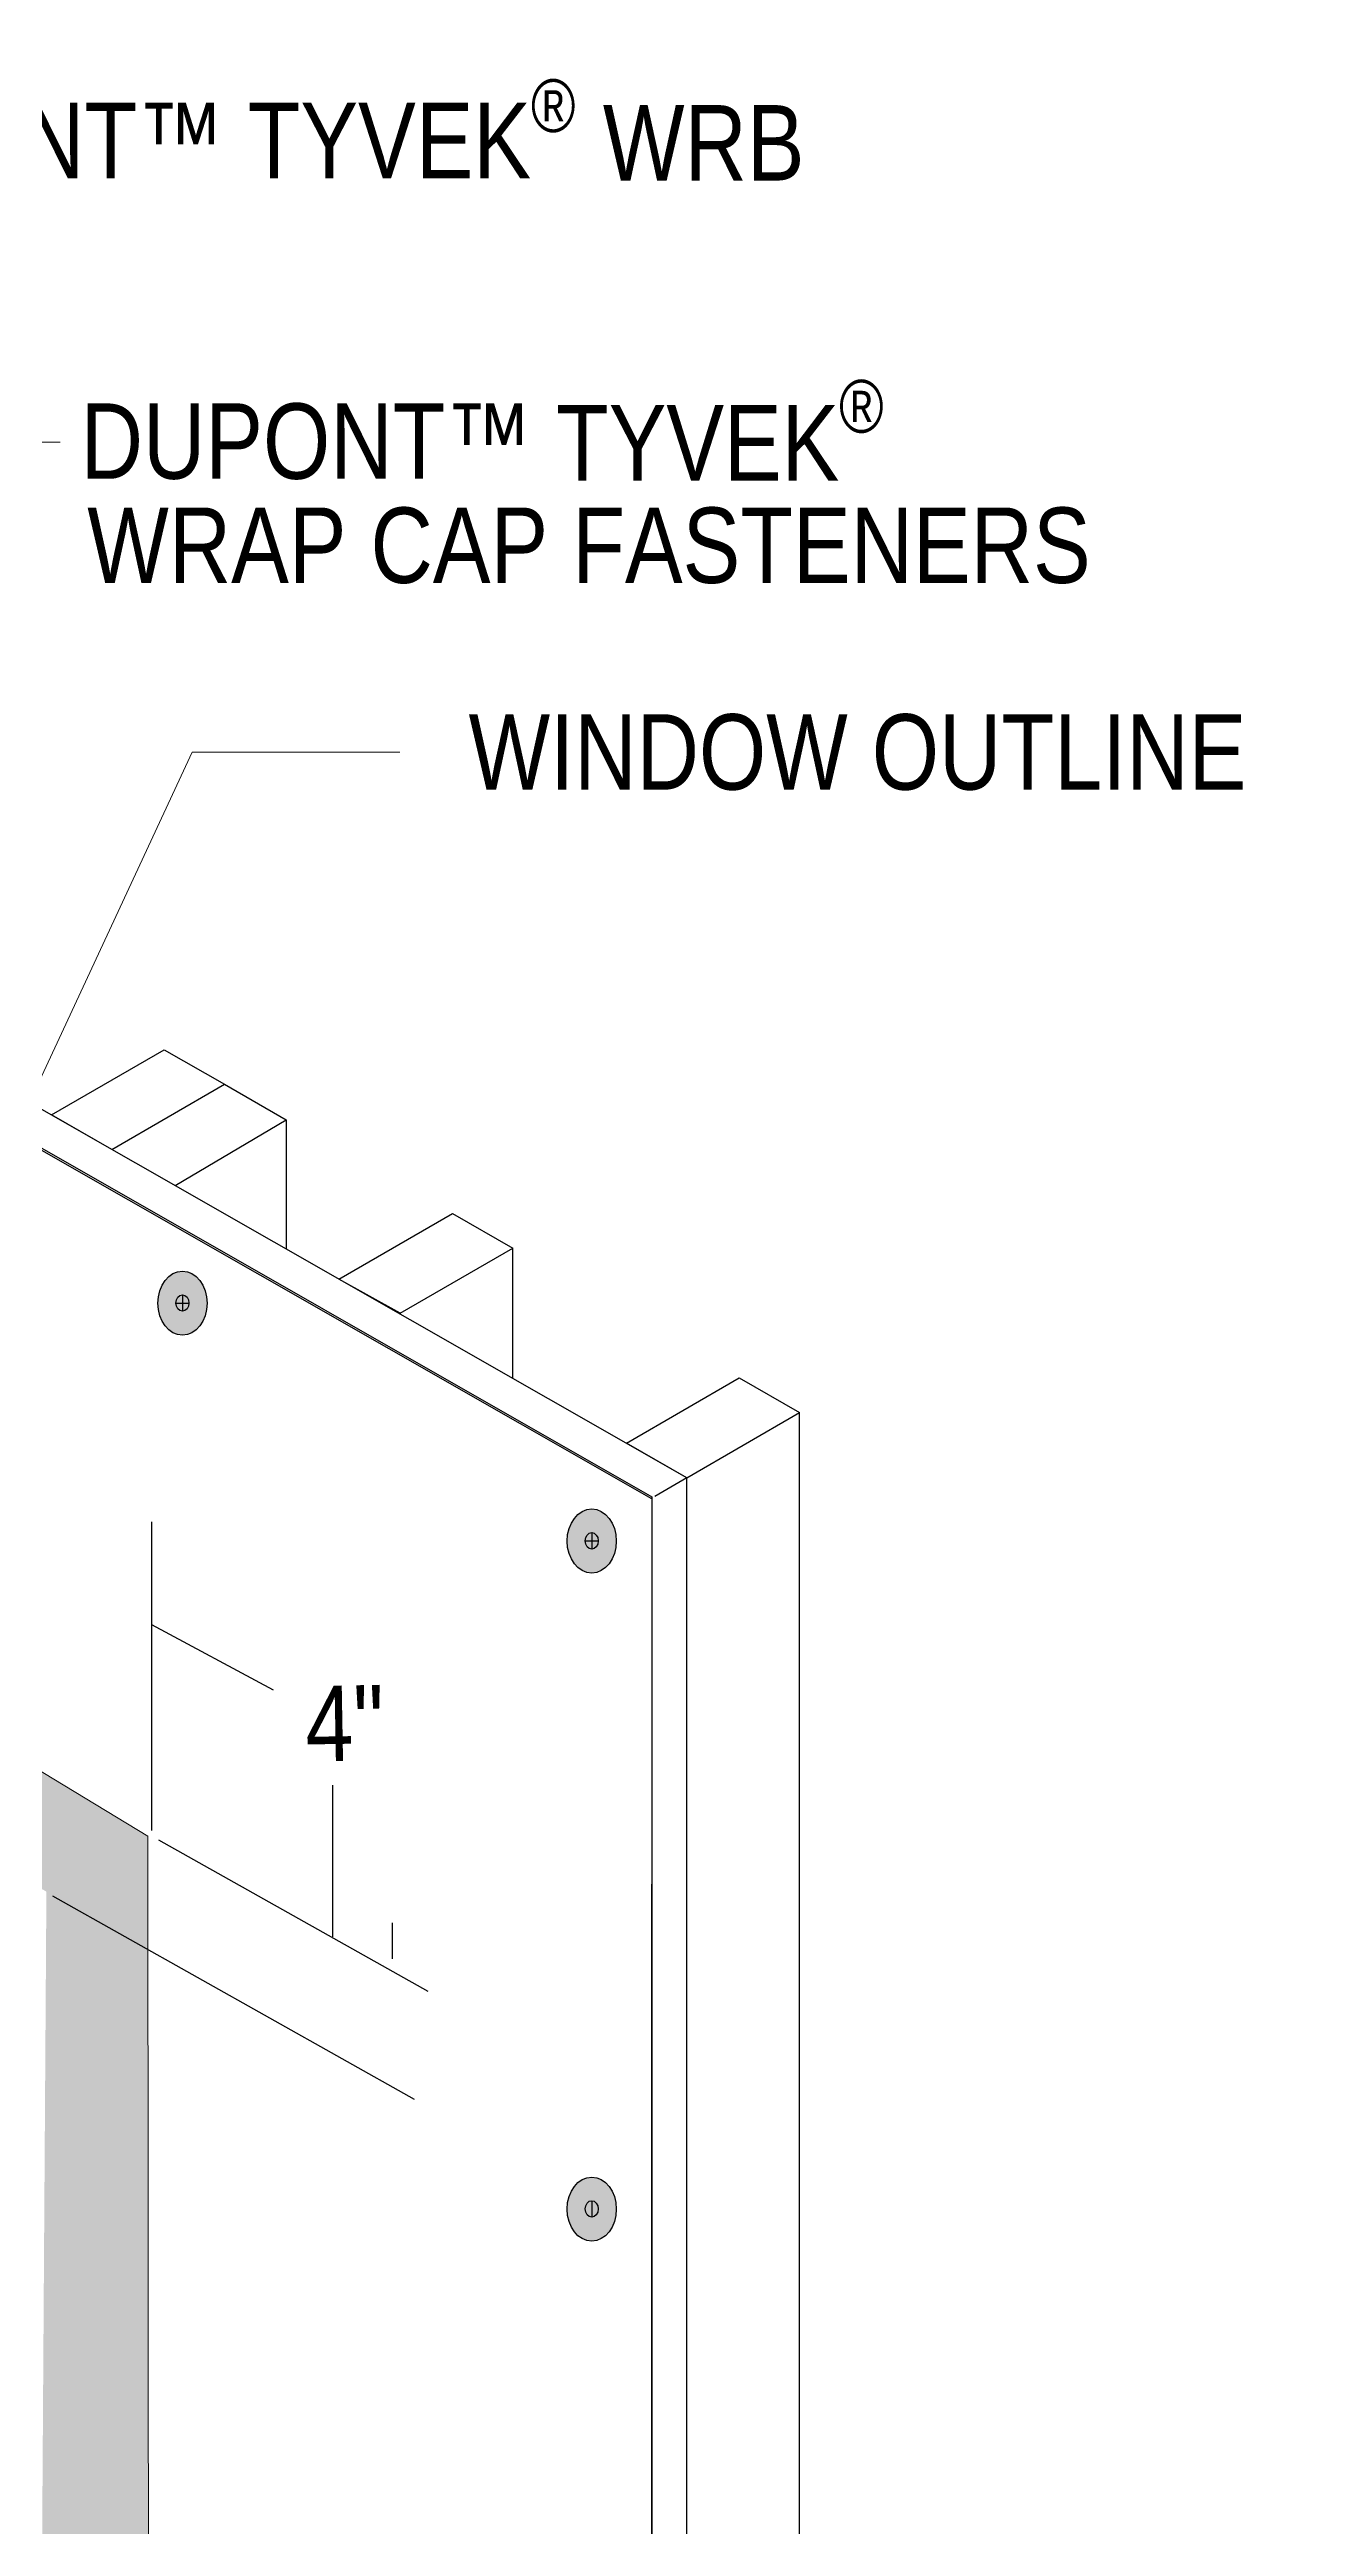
# Model space of a CAD drawing. Extents: x -1140 to 5605, y -816 to 2382.
# Drawn here: x 3914.5 to 4100.6, y 131.9 to 501.3 of the extents above; entities that cross this region are included whole.
import ezdxf

# ---------------------------------------------------------------- set-up
doc = ezdxf.new("R2010")
doc.units = 0
doc.header["$MEASUREMENT"] = 0
for name, color, linetype, lineweight in [('.ATI-TEXT', 7, 'Continuous', 0), ('G-ANNO-TTLB', 7, 'Continuous', 0), ('TYVEK', 7, 'Continuous', 0), ('wall scratch', 7, 'Continuous', 0)]:
    doc.layers.add(name, color=color, linetype=linetype, lineweight=lineweight)

# ---------------------------------------------------------------- blocks, each defined once
blk = doc.blocks.new('Block_168')
at = {"layer": 'TYVEK', "true_color": 0x003b71, "transparency": 33554687}
h = blk.add_hatch(color=156, dxfattribs=at)
h.dxf.hatch_style = 2
edge = h.paths.add_edge_path()
edge.add_ellipse((3934.3, 314.33), major_axis=(0, 4.78), ratio=0.766948, start_angle=0, end_angle=360)
at = {"layer": 'TYVEK', "color": 18, "lineweight": 25, "true_color": 0x000000}
for p, q in [((3933.33, 314.35), (3935.27, 314.35)), ((3934.3, 315.59), (3934.3, 313.12))]:
    blk.add_line(p, q, dxfattribs=at)
for centre, major_axis, ratio in [((3934.3, 314.33), (0, 4.78), 0.766948), ((3934.3, 314.35), (0, 1.23), 0.788846)]:
    blk.add_ellipse(centre, major_axis=major_axis, ratio=ratio, dxfattribs=at)
blk = doc.blocks.new('Block_175')
at = {"layer": 'TYVEK', "true_color": 0x003b71, "transparency": 33554687}
h = blk.add_hatch(color=156, dxfattribs=at)
h.dxf.hatch_style = 2
edge = h.paths.add_edge_path()
edge.add_ellipse((3995.33, 278.86), major_axis=(0, 4.78), ratio=0.766948, start_angle=0, end_angle=360)
at = {"layer": 'TYVEK', "color": 18, "lineweight": 25, "true_color": 0x000000}
for p, q in [((3994.36, 278.89), (3996.3, 278.89)), ((3995.33, 280.12), (3995.33, 277.66))]:
    blk.add_line(p, q, dxfattribs=at)
for centre, major_axis, ratio in [((3995.33, 278.86), (0, 4.78), 0.766948), ((3995.33, 278.89), (0, 1.23), 0.788846)]:
    blk.add_ellipse(centre, major_axis=major_axis, ratio=ratio, dxfattribs=at)
blk = doc.blocks.new('Block_178')
at = {"layer": 'TYVEK', "true_color": 0x003b71, "transparency": 33554687}
h = blk.add_hatch(color=156, dxfattribs=at)
h.dxf.hatch_style = 2
edge = h.paths.add_edge_path()
edge.add_ellipse((3995.33, 179.23), major_axis=(0, 4.78), ratio=0.766948, start_angle=0, end_angle=360)
at = {"layer": 'TYVEK', "color": 18, "lineweight": 25, "true_color": 0x000000}
blk.add_line((3995.33, 180.49), (3995.33, 178.03), dxfattribs=at)
for centre, major_axis, ratio in [((3995.33, 179.23), (0, 4.78), 0.766948), ((3995.33, 179.26), (0, 1.23), 0.788846)]:
    blk.add_ellipse(centre, major_axis=major_axis, ratio=ratio, dxfattribs=at)
blk = doc.blocks.new('Block_353')
at = {"layer": '.ATI-TEXT', "char_height": 0.2, "attachment_point": 7}
for s, insert in [('\\C18;\\c0;\\FArial Narrow|b0|i0|c1;\\H7.874999;\\W1.000000;®', (4032.22, 444.05)), ('\\C18;\\c0;\\FArial Narrow|b0|i0|c1;\\H11.249999;\\W1.000000;DUPONT™', (3919.12, 437.11)), ('\\C18;\\c0;\\FArial Narrow|b0|i0|c1;\\H11.249999;\\W1.000000; TYVEK', (3986.41, 437.01)), ('\\C18;\\c0;\\FArial Narrow|b0|i0|c1;\\H11.250226;\\W1.000000; ', (4039.34, 437.01)), ('\\C18;\\c0;\\FArial Narrow|b0|i0|c1;\\H11.250226;\\W1.000000;WRAP CAP FASTENERS', (3920.11, 421.58))]:
    blk.add_mtext(s, dxfattribs=dict(at, insert=insert))
blk = doc.blocks.new('Block_352')
at = {"layer": '.ATI-TEXT', "true_color": 0x000000, "transparency": 33554687}
h = blk.add_hatch(color=18, dxfattribs=at)
h.dxf.hatch_style = 2
h.paths.add_polyline_path([(3876.45, 362.41), (3872.07, 351.88), (3872.8, 363.26)])
at = {"layer": '.ATI-TEXT', "color": 18, "lineweight": 0, "true_color": 0x000000}
for p, q in [((3874.26, 362.52), (3889.24, 442.74)), ((3889.24, 442.74), (3916.07, 442.74))]:
    blk.add_line(p, q, dxfattribs=at)
at = {"layer": '.ATI-TEXT'}
blk.add_lwpolyline([(3876.45, 362.41), (3872.07, 351.88), (3872.8, 363.26), (3872.8, 363.26)], close=True, dxfattribs=at)
blk.add_blockref('Block_353', (0, 0), dxfattribs=at)
blk = doc.blocks.new('Block_355')
at = {"layer": '.ATI-TEXT', "char_height": 0.2, "attachment_point": 7}
for s, insert in [('\\C18;\\c0;\\FArial Narrow|b0|i0|c1;\\H7.874999;\\W1.000000;®', (3986.27, 488.88)), ('\\C18;\\c0;\\FArial Narrow|b0|i0|c1;\\H11.249999;\\W1.000000;DUPONT™ TYVEK', (3873.17, 481.94)), ('\\C18;\\c0;\\FArial Narrow|b0|i0|c1;\\H11.250226;\\W1.000000;WRB', (3997, 481.75))]:
    blk.add_mtext(s, dxfattribs=dict(at, insert=insert))
blk = doc.blocks.new('Block_354')
at = {"layer": '.ATI-TEXT', "true_color": 0x000000, "transparency": 33554687}
h = blk.add_hatch(color=18, dxfattribs=at)
h.dxf.hatch_style = 2
h.paths.add_polyline_path([(3789.03, 418.8), (3781.44, 410.29), (3785.85, 420.8)])
at = {"layer": '.ATI-TEXT', "color": 18, "lineweight": 0, "true_color": 0x000000}
for p, q in [((3786.99, 419.43), (3830.95, 487.67)), ((3830.95, 487.67), (3861.92, 487.67))]:
    blk.add_line(p, q, dxfattribs=at)
at = {"layer": '.ATI-TEXT'}
blk.add_lwpolyline([(3789.03, 418.8), (3781.44, 410.29), (3785.85, 420.8), (3785.85, 420.8)], close=True, dxfattribs=at)
blk.add_blockref('Block_355', (0, 0), dxfattribs=at)
blk = doc.blocks.new('Block_356')
at = {"layer": '.ATI-TEXT', "true_color": 0x000000, "transparency": 33554687}
h = blk.add_hatch(color=18, dxfattribs=at)
h.dxf.hatch_style = 2
h.paths.add_polyline_path([(3874.92, 261.14), (3868.25, 251.89), (3871.56, 262.81)])
at = {"layer": '.ATI-TEXT', "color": 18, "lineweight": 0, "true_color": 0x000000}
for p, q in [((3873.04, 261.53), (3935.73, 396.49)), ((3935.73, 396.49), (3966.7, 396.49))]:
    blk.add_line(p, q, dxfattribs=at)
at = {"layer": '.ATI-TEXT'}
blk.add_lwpolyline([(3874.92, 261.14), (3868.25, 251.89), (3871.56, 262.81), (3871.56, 262.81)], close=True, dxfattribs=at)
at = {"layer": '.ATI-TEXT', "insert": (3976.97, 390.76), "char_height": 0.2, "attachment_point": 7}
blk.add_mtext('\\C18;\\c0;\\FArial Narrow|b0|i0|c1;\\H11.249999;\\W1.000000;WINDOW OUTLINE', dxfattribs=at)

msp = doc.modelspace()

# ---------------------------------------------------------------- hatches: boundary and pattern name
at = {"layer": 'G-ANNO-TTLB', "true_color": 0xff00ff, "transparency": 33554687}
h = msp.add_hatch(color=6, dxfattribs=at)
edge = h.paths.add_edge_path()
edge.add_spline(control_points=[(5285.56, -733.23), (5285.56, -733.23), (2356.04, -733.23), (2356.04, -733.23), (2356.04, -733.23), (2356.04, 1723.77), (2356.04, 1723.77), (2356.04, 1723.77), (5285.56, 1723.77), (5285.56, 1723.77), (5285.56, 1723.77), (5285.56, -733.23), (5285.56, -733.23)], knot_values=[0, 0, 0, 0, 1, 1, 1, 2, 2, 2, 3, 3, 3, 4, 4, 4, 4], degree=3, periodic=0)
edge = h.paths.add_edge_path()
edge.add_spline(control_points=[(2365.04, 1714.77), (2365.04, 1714.77), (2365.04, -724.23), (2365.04, -724.23), (2365.04, -724.23), (5276.56, -724.23), (5276.56, -724.23), (5276.56, -724.23), (5276.56, 1714.77), (5276.56, 1714.77), (5276.56, 1714.77), (2365.04, 1714.77), (2365.04, 1714.77)], knot_values=[0, 0, 0, 0, 1, 1, 1, 2, 2, 2, 3, 3, 3, 4, 4, 4, 4], degree=3, periodic=0)
edge.add_line((2365.04, 1714.77), (2365.04, 1714.77))
at = {"layer": 'wall scratch', "true_color": 0x000000, "transparency": 33554687}
h = msp.add_hatch(color=18, dxfattribs=at)
h.dxf.hatch_style = 2
edge = h.paths.add_edge_path()
edge.add_spline(control_points=[(3831.99, 274.89), (3831.99, 274.89), (3914.02, 226.57), (3914.02, 226.57), (3914.02, 226.57), (3912.9, 56.34), (3912.9, 56.34), (3912.9, 56.34), (3831.26, 103.65), (3831.26, 103.65), (3831.26, 103.65), (3831.99, 274.89), (3831.99, 274.89)], knot_values=[0, 0, 0, 0, 1, 1, 1, 2, 2, 2, 3, 3, 3, 4, 4, 4, 4], degree=3, periodic=0)
edge = h.paths.add_edge_path()
edge.add_spline(control_points=[(3929.27, 47.8), (3929.27, 47.8), (3929.13, 234.85), (3929.13, 234.85), (3929.13, 234.85), (3815.31, 303.87), (3815.31, 303.87), (3815.31, 303.87), (3814.65, 113.83), (3814.65, 113.83), (3814.65, 113.83), (3789.54, 129.33), (3789.54, 129.33), (3789.54, 129.33), (3789.86, 68.39), (3789.86, 68.39), (3789.86, 68.39), (3953.48, -24.84), (3953.48, -24.84), (3953.48, -24.84), (3953.82, 33.8), (3953.82, 33.8), (3953.82, 33.8), (3929.27, 47.8), (3929.27, 47.8)], knot_values=[0, 0, 0, 0, 1, 1, 1, 2, 2, 2, 3, 3, 3, 4, 4, 4, 5, 5, 5, 6, 6, 6, 7, 7, 7, 8, 8, 8, 8], degree=3, periodic=0)

# ---------------------------------------------------------------- linework, layer by layer
at = {"layer": 'G-ANNO-TTLB'}
for points in [[(5285.56, -733.23), (5285.56, -733.23), (2356.04, -733.23), (2356.04, -733.23), (2356.04, -733.23), (2356.04, 1723.77), (2356.04, 1723.77), (2356.04, 1723.77), (5285.56, 1723.77), (5285.56, 1723.77), (5285.56, 1723.77), (5285.56, -733.23), (5285.56, -733.23)], [(2365.04, 1714.77), (2365.04, 1714.77), (2365.04, -724.23), (2365.04, -724.23), (2365.04, -724.23), (5276.56, -724.23), (5276.56, -724.23), (5276.56, -724.23), (5276.56, 1714.77), (5276.56, 1714.77), (5276.56, 1714.77), (2365.04, 1714.77), (2365.04, 1714.77)]]:
    msp.add_open_spline(points, degree=3, knots=[0, 0, 0, 0, 1, 1, 1, 2, 2, 2, 3, 3, 3, 4, 4, 4, 4], dxfattribs=at)
at = {"layer": 'TYVEK', "color": 18, "lineweight": 25, "true_color": 0x000000}
for p, q in [((3735.52, 438.96), (4004.31, 285.47)), ((4004.31, 285.47), (4004.31, -138.89))]:
    msp.add_line(p, q, dxfattribs=at)
at = {"layer": 'TYVEK', "color": 1, "lineweight": 25, "true_color": 0xff0000}
for p, q in [((3929.7, 281.73), (3929.7, 235.71)), ((3929.7, 266.4), (3947.85, 256.66)), ((3956.67, 242.47), (3956.67, 219.85)), ((3930.75, 234.29), (3970.87, 211.73)), ((3914.92, 225.94), (3968.86, 195.61)), ((3965.57, 221.92), (3965.57, 216.56))]:
    msp.add_line(p, q, dxfattribs=at)
at = {"layer": 'TYVEK', "color": 2, "lineweight": 25, "true_color": 0xffff00}
msp.add_line((4004.31, -138.89), (4004.31, 227.7), dxfattribs=at)
at = {"layer": 'wall scratch', "color": 2, "lineweight": 25, "true_color": 0xffff00}
for p, q in [((4009.53, 288.3), (3740.65, 441.83)), ((4004.31, 285.16), (3735.44, 438.69)), ((4009.53, 288.3), (4004.72, 285.52)), ((4009.53, -136.19), (4009.53, 288.3)), ((4004.31, 285.16), (4004.31, -139.33)), ((4004.31, -139.33), (4004.31, 227.37))]:
    msp.add_line(p, q, dxfattribs=at)
at = {"layer": 'wall scratch', "color": 33, "lineweight": 25, "true_color": 0xcc9966}
for p, q in [((3923.79, 337.26), (3940.58, 346.97)), ((3940.58, 346.97), (3949.79, 341.68)), ((3933.24, 331.86), (3949.79, 341.68)), ((3949.79, 341.68), (3949.79, 322.41)), ((3966.75, 312.83), (3983.56, 322.56)), ((3983.56, 303.13), (3983.56, 322.56)), ((4009.53, 288.3), (4026.33, 298.02)), ((4026.33, -126.47), (4026.33, 298.02))]:
    msp.add_line(p, q, dxfattribs=at)
for points in [[(3923.79, 337.26), (3914.77, 342.41), (3931.57, 352.13), (3940.58, 346.97)], [(3966.76, 312.83), (3957.64, 317.93), (3974.56, 327.72), (3983.56, 322.56)], [(4009.53, 288.3), (4000.53, 293.46), (4017.33, 303.19), (4026.33, 298.02)]]:
    msp.add_lwpolyline(points, dxfattribs=at)
at = {"layer": 'wall scratch'}
msp.add_open_spline([(3929.27, 47.8), (3929.27, 47.8), (3929.13, 234.85), (3929.13, 234.85), (3929.13, 234.85), (3815.31, 303.87), (3815.31, 303.87), (3815.31, 303.87), (3814.65, 113.83), (3814.65, 113.83), (3814.65, 113.83), (3789.54, 129.33), (3789.54, 129.33), (3789.54, 129.33), (3789.86, 68.39), (3789.86, 68.39), (3789.86, 68.39), (3953.48, -24.84), (3953.48, -24.84), (3953.48, -24.84), (3953.82, 33.8), (3953.82, 33.8), (3953.82, 33.8), (3929.27, 47.8), (3929.27, 47.8)], degree=3, knots=[0, 0, 0, 0, 1, 1, 1, 2, 2, 2, 3, 3, 3, 4, 4, 4, 5, 5, 5, 6, 6, 6, 7, 7, 7, 8, 8, 8, 8], dxfattribs=at)

# ---------------------------------------------------------------- block references
at = {"layer": '.ATI-TEXT'}
for name in ['Block_354', 'Block_352', 'Block_356']:
    msp.add_blockref(name, (0, 0), dxfattribs=at)
at = {"layer": 'TYVEK'}
for name in ['Block_168', 'Block_175', 'Block_178']:
    msp.add_blockref(name, (0, 0), dxfattribs=at)

# ---------------------------------------------------------------- texts
at = {"layer": 'TYVEK', "insert": (3952.71, 245.97), "char_height": 0.2, "attachment_point": 7, "rotation": 0.9999}
msp.add_mtext('\\C1;\\c255;\\FArial Narrow|b0|i0|c1;\\H11.253424;\\W1.000002;4"', dxfattribs=at)

doc.saveas('drawing.dxf')
